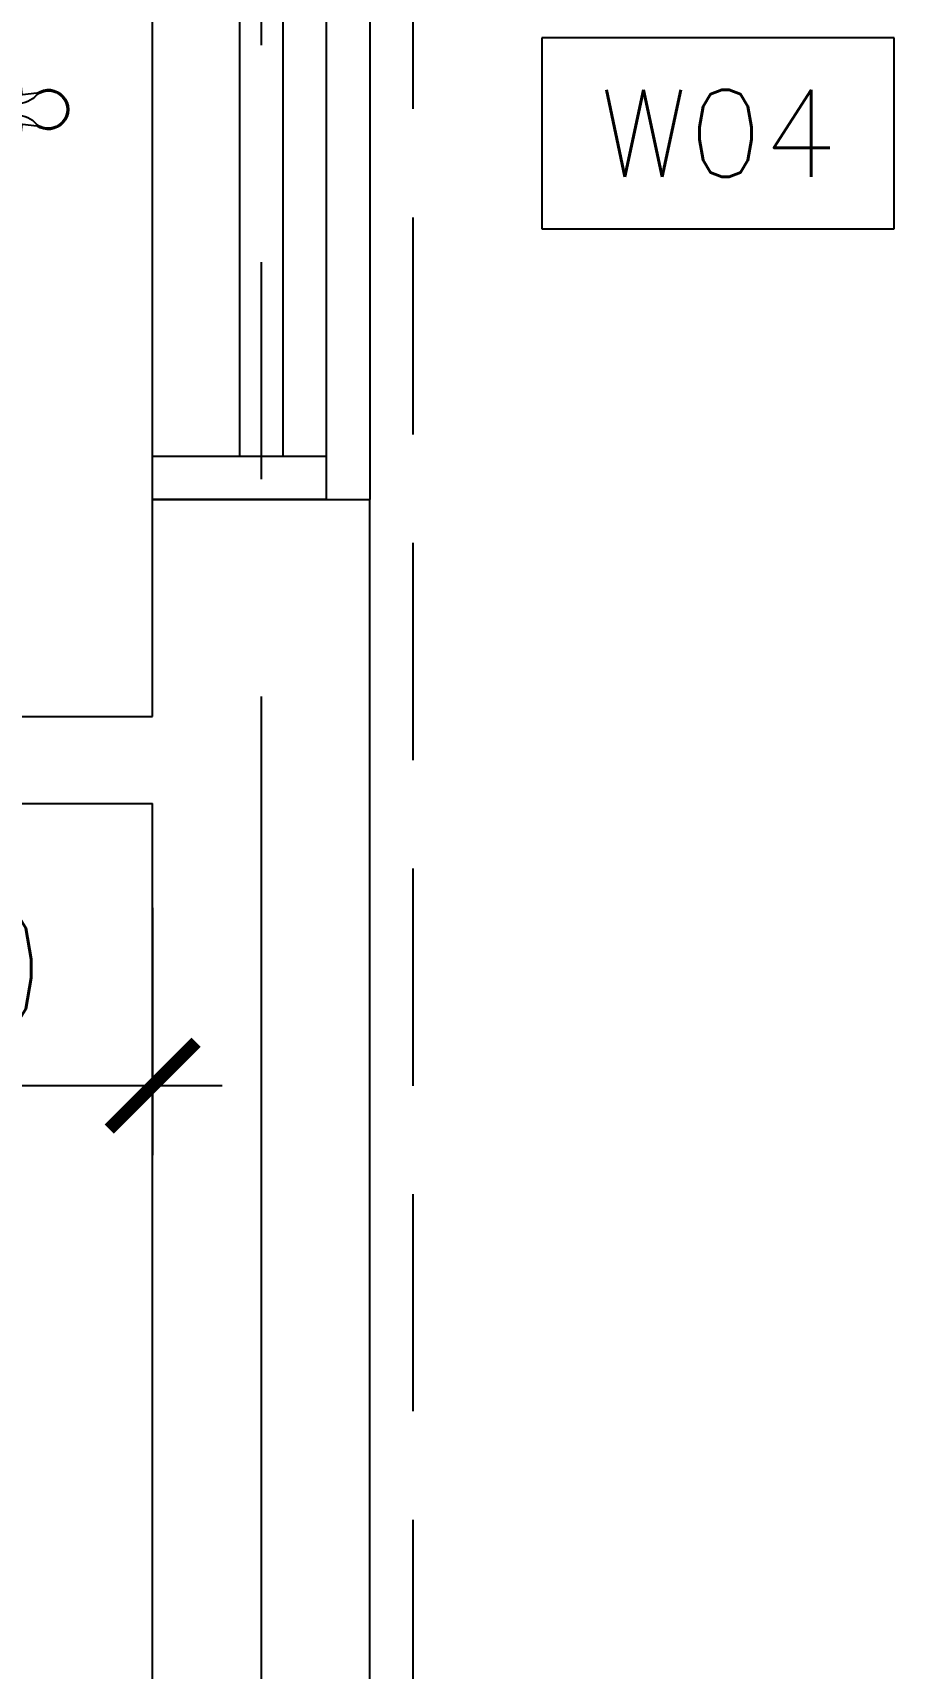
# Model space of a CAD drawing. Header units: centimetres. Extents: x -2093 to 438, y -64 to 4985.
# Drawn here: x -443.8 to -344.6, y 1848.4 to 2036.8 of the extents above; entities that cross this region are included whole.
import ezdxf
from ezdxf.xclip import XClip

# ---------------------------------------------------------------- set-up
doc = ezdxf.new("R2010")
doc.units = ezdxf.units.CM
doc.header["$LTSCALE"] = 100
doc.header["$MEASUREMENT"] = 0
doc.header["$XCLIPFRAME"] = 0
doc.linetypes.add('A0-01 FLOOR PLANS$0$HIDDEN', pattern=[0.375, 0.25, -0.125])
doc.linetypes.add('GRID$0$GRID$0$XREF GRID$0$GRIDS$0$CENTER', pattern=[2, 1.25, -0.25, 0.25, -0.25])
for name, color, linetype in [('A0-01 FLOOR PLANS$0$BATH FIXTURES', 85, 'Continuous'), ('A0-01 FLOOR PLANS$0$DIM IN', 1, 'Continuous'), ('A0-01 FLOOR PLANS$0$HIDDEN -03', 8, 'A0-01 FLOOR PLANS$0$HIDDEN'), ('A0-01 FLOOR PLANS$0$TEXT-SCHED', 3, 'Continuous'), ('A0-01 FLOOR PLANS$0$WALL-01', 7, 'Continuous'), ('A0-01 FLOOR PLANS$0$WALL-03', 2, 'Continuous'), ('A0-01 FLOOR PLANS$0$WINDOW', 1, 'Continuous'), ('DIM IN', 1, 'Continuous'), ('GRID$0$XREF GRID', 11, 'GRID$0$GRID$0$XREF GRID$0$GRIDS$0$CENTER')]:
    doc.layers.add(name, color=color, linetype=linetype)
doc.styles.add('A0-01 FLOOR PLANS$0$22', font='romans.shx')
doc.styles.add('A0-01 FLOOR PLANS$0$A0-01 GROUND FLOOR PLAN - For Entry modification$0$ROMANS', font='romans')
doc.dimstyles.new('A0-01 FLOOR PLANS$0$100', dxfattribs={"dimtxt": 15, "dimasz": 10, "dimexe": 8, "dimexo": 12, "dimgap": 6, "dimtad": 1, "dimdec": 0, "dimzin": 0, "dimdsep": 46, "dimtxsty": 'A0-01 FLOOR PLANS$0$22', "dimblk": 'A0-01 FLOOR PLANS$0$_ARCHTICK', "dimcen": 30, "dimdle": 8, "dimclrd": 1, "dimclre": 1, "dimclrt": 2, "dimadec": 0, "dimazin": 0, "dimtfac": 1, "dimtdec": 0, "dimtmove": 2, "dimatfit": 3, "dimldrblk": 'A0-01 FLOOR PLANS$0$_OBLIQUE', "dimfxl": 100, "dimtolj": 1, "dimtzin": 0, "dimarcsym": 0})
doc.dimstyles.new('A0-01 FLOOR PLANS$0$A0-01 GROUND FLOOR PLAN - For Entry modification$0$text', dxfattribs={"dimtxt": 18, "dimasz": 10, "dimexe": 10, "dimexo": 10, "dimgap": -6, "dimtad": 1, "dimtih": 1, "dimtoh": 1, "dimdec": 0, "dimdsep": 46, "dimtxsty": 'A0-01 FLOOR PLANS$0$A0-01 GROUND FLOOR PLAN - For Entry modification$0$ROMANS', "dimblk1": 'A0-01 FLOOR PLANS$0$A0-01 GROUND FLOOR PLAN - For Entry modification$0$_ARCHTICK', "dimblk2": 'A0-01 FLOOR PLANS$0$A0-01 GROUND FLOOR PLAN - For Entry modification$0$_ARCHTICK', "dimsah": 1, "dimcen": 25, "dimdle": 10, "dimse1": 1, "dimse2": 1, "dimsd1": 1, "dimsd2": 1, "dimclrd": 1, "dimclre": 1, "dimclrt": 2, "dimadec": 0, "dimazin": 0, "dimtfac": 1, "dimtdec": 0, "dimtmove": 2, "dimatfit": 3, "dimldrblk": 'A0-01 FLOOR PLANS$0$A0-01 GROUND FLOOR PLAN - For Entry modification$0$_ARCHTICK', "dimfxl": 1, "dimtolj": 1, "dimtzin": 0, "dimarcsym": 0})

# ---------------------------------------------------------------- blocks, each defined once
blk = doc.blocks.new('GRID')
at = {"layer": 'GRID$0$XREF GRID'}
blk.add_line((-417.5, 2960.33, 0), (-417.5, 522.76), dxfattribs=at)
blk = doc.blocks.new('A0-01 FLOOR PLANS$0$Bath_WashBasin_D-40_01')
for p, q in [((-1.4, -7.96), (-1.88, -3.63)), ((1.88, -3.63), (1.4, -7.96)), ((-0.65, -5.9), (-0.65, -13.37)), ((0.65, -5.9), (0.65, -13.37)), ((-1.4, -13.5), (-1.4, -7.96)), ((1.4, -13.5), (1.4, -7.96)), ((0.65, -13.37), (-0.65, -13.37))]:
    blk.add_line(p, q)
for radius in [3, 2]:
    blk.add_circle((0, -25.3), radius)
for centre, radius, start, end in [((0, -2.3), 2.3, 324.6388, 215.3612), ((0, -2.3), 2.15, 320.9725, 219.0275), ((-3.61, -5.89), 2.96, 359.8082, 49.0473), ((3.61, -5.89), 2.96, 130.9527, 180.1918), ((0, -25.3), 20, 94.8311, 85.1689), ((0, -25.3), 19.5, 94.7941, 85.2059), ((0, -12.55), 1.05, 231.7534, 308.2466)]:
    blk.add_arc(centre, radius, start, end)
blk.add_ellipse((0, -13.5), major_axis=(-1.4, 0), ratio=0.500001, start_param=6.283185, end_param=9.424778)
blk = doc.blocks.new('*D240')
at = {"layer": 'A0-01 FLOOR PLANS$0$TEXT-SCHED', "color": 1, "lineweight": -2, "transparency": 16777216}
for p, q in [((-344.61, 2036.18), (-385.18, 2036.18)), ((-385.18, 2036.18), (-385.18, 2014.18)), ((-344.61, 2014.18), (-344.61, 2036.18)), ((-385.18, 2014.18), (-344.61, 2014.18))]:
    blk.add_line(p, q, dxfattribs=at)
at = {"layer": 'Defpoints', "color": 0, "transparency": 16777216}
blk.add_point((-364.9, 2025.18), dxfattribs=at)
blk.add_point((-364.9, 2025.18), dxfattribs=at)
blk.add_point((-364.9, 2025.18), dxfattribs=at)
at = {"layer": 'A0-01 FLOOR PLANS$0$TEXT-SCHED', "color": 2, "transparency": 16777216, "insert": (-364.9, 2025.18), "char_height": 8, "width": 47.1429, "attachment_point": 5, "style": 'A0-01 FLOOR PLANS$0$A0-01 GROUND FLOOR PLAN - For Entry modification$0$ROMANS'}
blk.add_mtext('\\A1;{\\H1.25x;W04}', dxfattribs=at)
blk = doc.blocks.new('A0-01 FLOOR PLANS$0$A0-01 GROUND FLOOR PLAN - For Entry modification$0$_ARCHTICK')
at = {"color": 0, "linetype": 'ByBlock', "const_width": 0.15}
blk.add_lwpolyline([(-0.5, -0.5), (0.5, 0.5)], dxfattribs=at)
blk = doc.blocks.new('A0-01 FLOOR PLANS$0$_ARCHTICK')
at = {"color": 0, "linetype": 'ByBlock', "const_width": 0.15}
blk.add_lwpolyline([(-0.5, -0.5), (0.5, 0.5)], dxfattribs=at)
blk = doc.blocks.new('*D212')
at = {"layer": 'A0-01 FLOOR PLANS$0$DIM IN', "color": 1, "lineweight": -2, "transparency": 16777216}
for p, q in [((-524.26, 1956), (-524.26, 1440)), ((-448.03, 1948), (-532.26, 1948)), ((-448.03, 1448), (-532.26, 1448))]:
    blk.add_line(p, q, dxfattribs=at)
at = {"layer": 'Defpoints', "color": 0, "transparency": 16777216}
for p in [(-436.03, 1948), (-524.26, 1448), (-436.03, 1448)]:
    blk.add_point(p, dxfattribs=at)
at = {"layer": 'A0-01 FLOOR PLANS$0$DIM IN', "color": 1, "lineweight": -2, "transparency": 16777216, "xscale": 10, "yscale": 10, "zscale": 10}
for p, rotation in [((-524.26, 1948), 90), ((-524.26, 1448), 270)]:
    blk.add_blockref('A0-01 FLOOR PLANS$0$_ARCHTICK', p, dxfattribs=dict(at, rotation=rotation))
at = {"layer": 'A0-01 FLOOR PLANS$0$DIM IN', "color": 2, "transparency": 16777216, "insert": (-537.76, 1698), "char_height": 15, "attachment_point": 5, "rotation": 90, "style": 'A0-01 FLOOR PLANS$0$22'}
blk.add_mtext('\\A1;500', dxfattribs=at)
blk = doc.blocks.new('A0-01 FLOOR PLANS$0$_OBLIQUE')
at = {"color": 0, "linetype": 'ByBlock'}
blk.add_line((-0.5, -0.5), (0.5, 0.5), dxfattribs=at)
blk = doc.blocks.new('*D216')
at = {"layer": 'A0-01 FLOOR PLANS$0$DIM IN', "color": 1, "lineweight": -2, "transparency": 16777216}
for p, q in [((-479.77, 1936), (-479.77, 1907.5)), ((-430, 1936), (-430, 1907.5)), ((-422, 1915.5), (-487.77, 1915.5))]:
    blk.add_line(p, q, dxfattribs=at)
at = {"layer": 'Defpoints', "color": 0, "transparency": 16777216}
for p in [(-479.77, 1948), (-430, 1948), (-479.77, 1915.5)]:
    blk.add_point(p, dxfattribs=at)
at = {"layer": 'A0-01 FLOOR PLANS$0$DIM IN', "color": 1, "lineweight": -2, "transparency": 16777216, "xscale": 10, "yscale": 10, "zscale": 10, "rotation": 180}
blk.add_blockref('A0-01 FLOOR PLANS$0$_ARCHTICK', (-479.77, 1915.5), dxfattribs=at)
at = {"layer": 'A0-01 FLOOR PLANS$0$DIM IN', "color": 1, "lineweight": -2, "transparency": 16777216, "xscale": 10, "yscale": 10, "zscale": 10}
blk.add_blockref('A0-01 FLOOR PLANS$0$_ARCHTICK', (-430, 1915.5), dxfattribs=at)
at = {"layer": 'A0-01 FLOOR PLANS$0$DIM IN', "color": 2, "transparency": 16777216, "insert": (-454.89, 1929), "char_height": 15, "attachment_point": 5, "style": 'A0-01 FLOOR PLANS$0$22'}
blk.add_mtext('\\A1;50', dxfattribs=at)
blk = doc.blocks.new('A0-01 FLOOR PLANS$0$ALW05')
at = {"layer": 'A0-01 FLOOR PLANS$0$WINDOW'}
for p, q in [((-1775, 2578), (-1775, 2648)), ((-1770, 2578), (-1770, 2648)), ((-1765, 2578), (-1765, 2648)), ((-1755, 2648), (-1755, 2578))]:
    blk.add_line(p, q, dxfattribs=at)
for points in [[(-1775, 2653), (-1755, 2653), (-1755, 2648), (-1775, 2648)], [(-1775, 2578), (-1755, 2578), (-1755, 2573), (-1775, 2573)]]:
    blk.add_lwpolyline(points, close=True, dxfattribs=at)
blk = doc.blocks.new('A0-01 FLOOR PLANS')
at = {"layer": 'A0-01 FLOOR PLANS$0$HIDDEN -03'}
blk.add_line((-400, 753), (-400, 2648), dxfattribs=at)
at = {"layer": 'A0-01 FLOOR PLANS$0$WALL-01'}
for p, q in [((-430, 1958), (-430, 1983)), ((-430, 1983), (-405, 1983)), ((-405, 1788), (-405, 1983)), ((-490, 1958), (-430, 1958)), ((-490, 1948), (-430, 1948)), ((-430, 1788), (-430, 1948))]:
    blk.add_line(p, q, dxfattribs=at)
at = {"layer": 'A0-01 FLOOR PLANS$0$WALL-03'}
blk.add_line((-405, 2063), (-405, 1983), dxfattribs=at)
at = {"layer": 'A0-01 FLOOR PLANS$0$BATH FIXTURES', "xscale": -1, "rotation": 270}
blk.add_blockref('A0-01 FLOOR PLANS$0$Bath_WashBasin_D-40_01', (-439.7, 2027.92), dxfattribs=at)
at = {"layer": 'A0-01 FLOOR PLANS$0$WALL-01'}
blk.add_blockref('GRID', (0, 0), dxfattribs=at)
at = {"layer": 'A0-01 FLOOR PLANS$0$WINDOW', "rotation": 180}
blk.add_blockref('A0-01 FLOOR PLANS$0$ALW05', (-2185, 4636), dxfattribs=at)
at = {"layer": 'A0-01 FLOOR PLANS$0$DIM IN'}
dim = blk.add_linear_dim(base=(-524.26, 1448), p1=(-436.03, 1948), p2=(-436.03, 1448), angle=90, dimstyle='A0-01 FLOOR PLANS$0$100', override={"dimfxl": 0.075}, dxfattribs=at)
dim.commit()
dim.dimension.update_dxf_attribs({"geometry": '*D212', "text_midpoint": (-537.76, 1698)})
dim = blk.add_linear_dim(base=(-479.77, 1915.5), p1=(-430, 1948), p2=(-479.77, 1948), dimstyle='A0-01 FLOOR PLANS$0$100', override={"dimfxl": 0.075}, dxfattribs=at)
dim.commit()
dim.dimension.update_dxf_attribs({"geometry": '*D216', "text_midpoint": (-454.89, 1929)})
at = {"layer": 'A0-01 FLOOR PLANS$0$TEXT-SCHED'}
dim = blk.add_linear_dim(base=(-364.9, 2025.18), p1=(-364.9, 2025.18), p2=(-364.9, 2025.18), text='{\\H1.25x;W04}', dimstyle='A0-01 FLOOR PLANS$0$A0-01 GROUND FLOOR PLAN - For Entry modification$0$text', override={"dimtxt": 8, "dimgap": -6, "dimclrt": 2}, dxfattribs=at)
dim.commit()
dim.dimension.update_dxf_attribs({"geometry": '*D240', "text_midpoint": (-364.9, 2025.18), "dimtype": 128})

msp = doc.modelspace()

# ---------------------------------------------------------------- block references
at = {"layer": 'DIM IN'}
ref = msp.add_blockref('A0-01 FLOOR PLANS', (0, 0), dxfattribs=at)
XClip(ref).set_block_clipping_path([(-2776.1374472706, -63.5198747971), (-25.2799057033, 3544.9387921137)])

doc.saveas('drawing.dxf')
